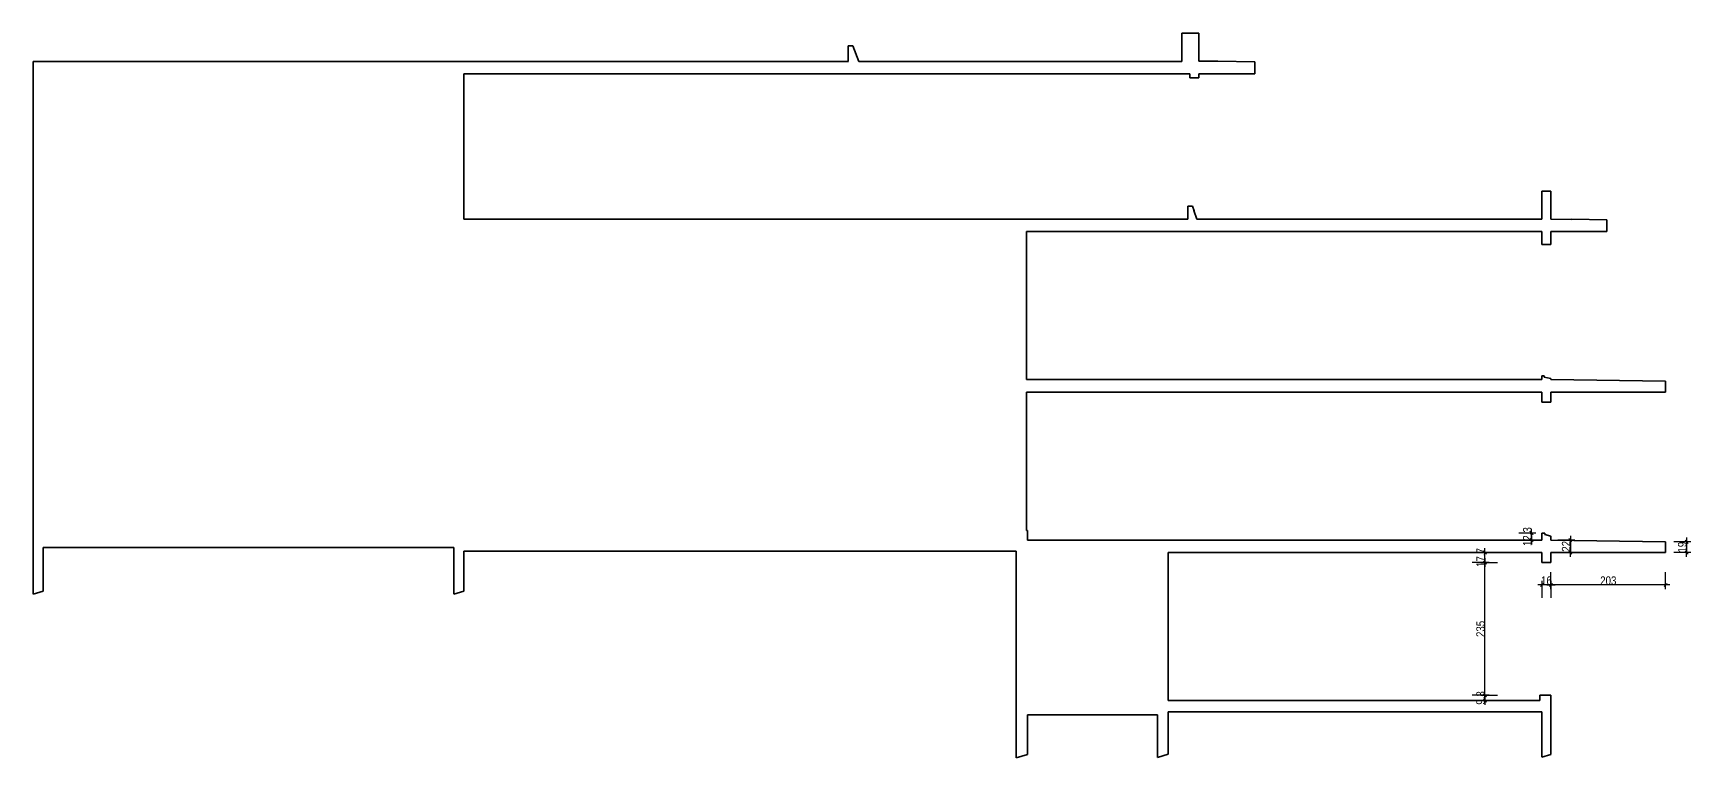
# Model space of a CAD drawing. Header units: centimetres. Extents: x 16433 to 114398, y -50094 to -12305.
# Drawn here: x 48958 to 51893, y -35629 to -34346 of the extents above; entities that cross this region are included whole.
import ezdxf

# ---------------------------------------------------------------- set-up
doc = ezdxf.new("R2010")
doc.units = ezdxf.units.CM
doc.header["$LTSCALE"] = 0.5
doc.layers.get('DEFPOINTS').update_dxf_attribs({"linetype": 'CONTINUOUS'})
for name, color, linetype in [('0-Coupe A.4', 7, 'CONTINUOUS'), ('01_cote_gen', 4, 'CONTINUOUS'), ('AA_COTES', 2, 'CONTINUOUS')]:
    doc.layers.add(name, color=color, linetype=linetype)
doc.styles.add('STYLE2', font='ARIALN.TTF')
doc.dimstyles.new('JB50', dxfattribs={"dimscale": 0.1, "dimtxt": 150, "dimasz": 15, "dimexe": 0.1, "dimexo": 0.1, "dimgap": 0.09, "dimtad": 1, "dimdec": 1, "dimdsep": 46, "dimtxsty": 'STYLE2', "dimblk1": 'BOND_G', "dimblk2": 'BOND_D', "dimsah": 1, "dimcen": 1.5, "dimdle": 0.01, "dimse1": 1, "dimse2": 1, "dimclrd": 4, "dimclre": 2, "dimclrt": 6, "dimazin": 2, "dimtfac": 2.333333, "dimtdec": 1, "dimtix": 1, "dimtmove": 2, "dimatfit": 3, "dimldrblk": 'BOND_G', "dimfxl": 1, "dimtolj": 1, "dimtzin": 0, "dimarcsym": 0})

# ---------------------------------------------------------------- blocks, each defined once
blk = doc.blocks.new('BOND_G')
at = {"layer": 'AA_COTES', "color": 0}
for p, q in [((5, 0), (-5, 0)), ((1.8, 1.8), (-1.8, -1.8)), ((0, -5), (0, 15))]:
    blk.add_line(p, q, dxfattribs=at)
blk = doc.blocks.new('BOND_D')
at = {"layer": 'AA_COTES', "color": 0}
for p, q in [((5, 0), (-5, 0)), ((-1.8, -1.8), (1.8, 1.8)), ((0, 5), (0, -15))]:
    blk.add_line(p, q, dxfattribs=at)
blk = doc.blocks.new('*D3266')
at = {"layer": '01_cote_gen', "color": 4, "lineweight": -2, "transparency": 16777216}
blk.add_line((51847.1, -35322.8), (51647.1, -35322.8), dxfattribs=at)
at = {"layer": 'DEFPOINTS', "color": 0}
for p in [(51645.6, -35283.1), (51848.6, -35265.4), (51645.6, -35322.8)]:
    blk.add_point(p, dxfattribs=at)
at = {"layer": '01_cote_gen', "color": 4, "lineweight": -2, "transparency": 16777216, "xscale": 1.5, "yscale": 1.5, "zscale": 1.5, "rotation": 180}
blk.add_blockref('BOND_D', (51645.6, -35322.8), dxfattribs=at)
at = {"layer": '01_cote_gen', "color": 4, "lineweight": -2, "transparency": 16777216, "xscale": 1.5, "yscale": 1.5, "zscale": 1.5}
blk.add_blockref('BOND_G', (51848.6, -35322.8), dxfattribs=at)
at = {"layer": '01_cote_gen', "color": 6, "transparency": 16777216, "insert": (51747.1, -35315.2), "char_height": 15, "attachment_point": 5, "style": 'STYLE2'}
blk.add_mtext('\\A1;203', dxfattribs=at)
blk = doc.blocks.new('*D3267')
at = {"layer": '01_cote_gen', "color": 4, "lineweight": -2, "transparency": 16777216}
for p, q in [((51628.1, -35322.8), (51626.6, -35322.8)), ((51645.6, -35322.8), (51629.6, -35322.8)), ((51647.1, -35322.8), (51648.6, -35322.8))]:
    blk.add_line(p, q, dxfattribs=at)
at = {"layer": 'DEFPOINTS', "color": 0}
for p in [(51629.6, -35283.1), (51645.6, -35283.1), (51629.6, -35322.8)]:
    blk.add_point(p, dxfattribs=at)
at = {"layer": '01_cote_gen', "color": 4, "lineweight": -2, "transparency": 16777216, "xscale": 1.5, "yscale": 1.5, "zscale": 1.5}
blk.add_blockref('BOND_D', (51629.6, -35322.8), dxfattribs=at)
at = {"layer": '01_cote_gen', "color": 4, "lineweight": -2, "transparency": 16777216, "xscale": 1.5, "yscale": 1.5, "zscale": 1.5, "rotation": 180}
blk.add_blockref('BOND_G', (51645.6, -35322.8), dxfattribs=at)
at = {"layer": '01_cote_gen', "color": 6, "transparency": 16777216, "insert": (51637.6, -35315.2), "char_height": 15, "attachment_point": 5, "style": 'STYLE2'}
blk.add_mtext('\\A1;16', dxfattribs=at)
blk = doc.blocks.new('*D3268')
at = {"layer": '01_cote_gen', "color": 4, "lineweight": -2, "transparency": 16777216}
blk.add_line((51680.1, -35244.9), (51680.1, -35263.9), dxfattribs=at)
at = {"layer": 'DEFPOINTS', "color": 0}
for p in [(51645.6, -35243.4), (51645.6, -35265.4), (51680.1, -35265.4)]:
    blk.add_point(p, dxfattribs=at)
at = {"layer": '01_cote_gen', "color": 4, "lineweight": -2, "transparency": 16777216, "xscale": 1.5, "yscale": 1.5, "zscale": 1.5}
for name, p, rotation in [('BOND_G', (51680.1, -35243.4), 90), ('BOND_D', (51680.1, -35265.4), 270)]:
    blk.add_blockref(name, p, dxfattribs=dict(at, rotation=rotation))
at = {"layer": '01_cote_gen', "color": 6, "transparency": 16777216, "insert": (51672.5, -35254.4), "char_height": 15, "attachment_point": 5, "rotation": 90, "style": 'STYLE2'}
blk.add_mtext('\\A1;22', dxfattribs=at)
blk = doc.blocks.new('*D3269')
at = {"layer": '01_cote_gen', "color": 4, "lineweight": -2, "transparency": 16777216}
blk.add_line((51885.8, -35247.9), (51885.8, -35263.9), dxfattribs=at)
at = {"layer": 'DEFPOINTS', "color": 0}
for p in [(51848.6, -35246.4), (51848.6, -35265.4), (51885.8, -35265.4)]:
    blk.add_point(p, dxfattribs=at)
at = {"layer": '01_cote_gen', "color": 4, "lineweight": -2, "transparency": 16777216, "xscale": 1.5, "yscale": 1.5, "zscale": 1.5}
for name, p, rotation in [('BOND_G', (51885.8, -35246.4), 90), ('BOND_D', (51885.8, -35265.4), 270)]:
    blk.add_blockref(name, p, dxfattribs=dict(at, rotation=rotation))
at = {"layer": '01_cote_gen', "color": 6, "transparency": 16777216, "insert": (51878.1, -35255.9), "char_height": 15, "attachment_point": 5, "rotation": 90, "style": 'STYLE2'}
blk.add_mtext('\\A1;19', dxfattribs=at)
blk = doc.blocks.new('*D3270')
at = {"layer": '01_cote_gen', "color": 4, "lineweight": -2, "transparency": 16777216}
for p, q in [((51528.6, -35263.8), (51528.6, -35262.3)), ((51528.6, -35283.1), (51528.6, -35265.3)), ((51528.6, -35284.6), (51528.6, -35286.1))]:
    blk.add_line(p, q, dxfattribs=at)
at = {"layer": 'DEFPOINTS', "color": 0}
for p in [(51528.6, -35265.3), (51551.1, -35265.3), (51551.1, -35283.1)]:
    blk.add_point(p, dxfattribs=at)
at = {"layer": '01_cote_gen', "color": 4, "lineweight": -2, "transparency": 16777216, "xscale": 1.5, "yscale": 1.5, "zscale": 1.5}
for name, p, rotation in [('BOND_D', (51528.6, -35265.3), 270), ('BOND_G', (51528.6, -35283.1), 90)]:
    blk.add_blockref(name, p, dxfattribs=dict(at, rotation=rotation))
at = {"layer": '01_cote_gen', "color": 6, "transparency": 16777216, "insert": (51521.1, -35274.2), "char_height": 15, "attachment_point": 5, "rotation": 90, "style": 'STYLE2'}
blk.add_mtext('\\A1;17.7', dxfattribs=at)
blk = doc.blocks.new('*D3731')
at = {"layer": '01_cote_gen', "color": 4, "lineweight": -2, "ltscale": 2, "transparency": 16777216}
for p, q in [((51611.4, -35229.6), (51611.4, -35228.1)), ((51611.4, -35243.4), (51611.4, -35231.1)), ((51611.4, -35244.9), (51611.4, -35246.4))]:
    blk.add_line(p, q, dxfattribs=at)
at = {"layer": 'DEFPOINTS', "color": 0, "ltscale": 2}
for p in [(51611.4, -35231.1), (51629.4, -35231.1), (51629.4, -35243.4)]:
    blk.add_point(p, dxfattribs=at)
at = {"layer": '01_cote_gen', "color": 4, "lineweight": -2, "ltscale": 2, "transparency": 16777216, "xscale": 1.5, "yscale": 1.5, "zscale": 1.5}
for name, p, rotation in [('BOND_D', (51611.4, -35231.1), 270), ('BOND_G', (51611.4, -35243.4), 90)]:
    blk.add_blockref(name, p, dxfattribs=dict(at, rotation=rotation))
at = {"layer": '01_cote_gen', "color": 6, "ltscale": 2, "transparency": 16777216, "insert": (51603.7, -35237.2), "char_height": 15, "attachment_point": 5, "rotation": 90, "style": 'STYLE2'}
blk.add_mtext('\\A1;12.3', dxfattribs=at)

msp = doc.modelspace()

# ---------------------------------------------------------------- linework, layer by layer
at = {"layer": '0-Coupe A.4', "color": 7, "linetype": 'Continuous', "lineweight": 35}
for p, q in [((50401.289, -34368.331), (50401.182, -34395.834)), ((50409.632, -34368.331), (50401.289, -34368.331)), ((50419.979, -34396.176), (50409.632, -34368.331)), ((50992.113, -34346.197), (50992.111, -34396.197)), ((51022.113, -34346.198), (50992.113, -34346.197)), ((51022.111, -34395.451), (51022.113, -34346.198)), ((48957.881, -34396.152), (48957.846, -35339.066)), ((48975.876, -34396.153), (48957.881, -34396.152)), ((50401.479, -34396.175), (48975.876, -34396.123)), ((48975.876, -34396.123), (48975.876, -34396.153)), ((50992.111, -34396.197), (50419.979, -34396.176)), ((51055.847, -34396.018), (51022.111, -34395.451)), ((51055.903, -34395.882), (51055.847, -34396.018)), ((51120.953, -34396.976), (51055.903, -34395.882)), ((51120.952, -34418.202), (51120.953, -34396.976)), ((49720.591, -34675.15), (49720.601, -34418.15)), ((49720.601, -34418.15), (51006.093, -34418.198)), ((51006.093, -34418.198), (51006.093, -34425.523)), ((51006.093, -34425.523), (51022.081, -34425.523)), ((51022.081, -34425.523), (51022.081, -34418.198)), ((51022.081, -34418.198), (51120.952, -34418.202)), ((51629.587, -34625.551), (51629.585, -34675.221)), ((51645.571, -34625.552), (51629.587, -34625.551)), ((51645.571, -34628.252), (51645.571, -34625.552)), ((51645.592, -34628.252), (51645.571, -34628.252)), ((51645.591, -34642.652), (51645.592, -34628.252)), ((51002.358, -34652.177), (51002.3, -34652.105)), ((51002.3, -34652.105), (51002.468, -34675.198)), ((51010.605, -34652.178), (51002.358, -34652.177)), ((51013.555, -34660.535), (51010.605, -34652.178)), ((51018.758, -34675.277), (51013.271, -34660.228)), ((51013.271, -34660.228), (51013.555, -34660.535)), ((51645.585, -34675.222), (51645.585, -34662.451)), ((51645.585, -34662.451), (51645.631, -34662.451)), ((51645.586, -34644.862), (51645.586, -34642.652)), ((51645.586, -34642.652), (51645.591, -34642.652)), ((51645.632, -34644.862), (51645.586, -34644.862)), ((51645.631, -34662.451), (51645.632, -34644.862)), ((51002.468, -34675.198), (49720.591, -34675.15)), ((51023.23, -34675.277), (51018.758, -34675.277)), ((51023.276, -34675.199), (51023.23, -34675.277)), ((51629.585, -34675.221), (51023.276, -34675.199)), ((51646.585, -34675.222), (51645.585, -34675.222)), ((51682.395, -34675.69), (51646.585, -34675.222)), ((51744.419, -34676.578), (51682.392, -34675.667)), ((51682.392, -34675.667), (51682.395, -34675.69)), ((51744.419, -34697.225), (51744.419, -34676.578)), ((50716.604, -34959.286), (50716.614, -34697.187)), ((50716.614, -34697.187), (51629.584, -34697.221)), ((51629.584, -34697.221), (51629.583, -34719.955)), ((51629.583, -34719.955), (51645.583, -34719.955)), ((51645.583, -34713.796), (51645.584, -34697.222)), ((51645.629, -34713.796), (51645.583, -34713.796)), ((51645.583, -34719.955), (51645.583, -34716.403)), ((51645.583, -34716.403), (51645.629, -34716.403)), ((51645.584, -34697.222), (51744.419, -34697.225)), ((51645.629, -34716.403), (51645.629, -34713.796)), ((51629.589, -34959.319), (50716.604, -34959.286)), ((51633.597, -34952.377), (51629.589, -34952.376)), ((51629.589, -34952.376), (51629.589, -34959.319)), ((51633.597, -34955.078), (51633.597, -34952.377)), ((51645.63, -34957.245), (51633.597, -34955.078)), ((51645.63, -34959.32), (51645.63, -34957.245)), ((51848.609, -34962.372), (51645.63, -34959.32)), ((50716.594, -35226.503), (50716.604, -34981.286)), ((50716.604, -34981.286), (51629.574, -34981.32)), ((51629.574, -34981.32), (51629.573, -34999.053)), ((51645.619, -34988.041), (51645.619, -34981.314)), ((51645.619, -34981.314), (51848.608, -34981.314)), ((51645.648, -34988.041), (51645.619, -34988.041)), ((51645.647, -34999.054), (51645.648, -34988.041)), ((51848.608, -34981.314), (51848.609, -34962.372)), ((51629.573, -34999.053), (51645.647, -34999.054)), ((50718.578, -35226.503), (50716.594, -35226.503)), ((50718.577, -35243.317), (50718.578, -35226.503)), ((51629.447, -35243.35), (50718.577, -35243.317)), ((51629.448, -35231.076), (51629.447, -35243.35)), ((51634.448, -35231.077), (51629.448, -35231.076)), ((51634.447, -35233.666), (51634.448, -35231.077)), ((51645.617, -35236.549), (51634.447, -35233.666)), ((51645.617, -35243.351), (51645.617, -35236.549)), ((51848.599, -35246.403), (51645.617, -35243.351)), ((51848.598, -35265.359), (51848.599, -35246.403)), ((48975.841, -35333.614), (48975.822, -35263.243)), ((48975.822, -35263.243), (48975.827, -35263.243)), ((48975.827, -35263.243), (48975.828, -35256.252)), ((48975.828, -35256.252), (49702.601, -35256.279)), ((49702.601, -35256.279), (49702.625, -35339.046)), ((49720.616, -35333.603), (49720.619, -35263.243)), ((49720.619, -35263.243), (50698.605, -35263.243)), ((50698.605, -35263.243), (50698.563, -35628.713)), ((50967.893, -35527.338), (50967.903, -35265.326)), ((50967.903, -35265.326), (51629.563, -35265.351)), ((51629.563, -35265.351), (51629.562, -35279.339)), ((51629.562, -35279.339), (51629.58, -35279.339)), ((51629.58, -35279.339), (51629.58, -35283.085)), ((51629.58, -35283.085), (51645.608, -35283.085)), ((51645.608, -35283.085), (51645.609, -35265.351)), ((51645.609, -35265.351), (51848.598, -35265.359)), ((48957.846, -35339.066), (48975.841, -35333.614)), ((49702.625, -35339.046), (49720.616, -35333.603)), ((51645.599, -35518.088), (51625.628, -35518.087)), ((51625.628, -35518.087), (51625.628, -35527.363)), ((51645.595, -35622.589), (51645.599, -35518.088)), ((50967.89, -35622.451), (50967.892, -35547.338)), ((50967.892, -35547.338), (51629.553, -35547.363)), ((51625.628, -35527.363), (50967.893, -35527.338)), ((51629.553, -35547.363), (51629.55, -35627.451)), ((50718.563, -35622.654), (50718.566, -35552.398)), ((50718.566, -35552.398), (50948.598, -35552.407)), ((50948.598, -35552.407), (50948.595, -35628.296)), ((50698.563, -35628.713), (50718.563, -35622.654)), ((50948.595, -35628.296), (50967.89, -35622.451)), ((51629.55, -35627.451), (51645.595, -35622.589))]:
    msp.add_line(p, q, dxfattribs=at)
at = {"layer": '01_cote_gen', "color": 4}
for p, q in [((51528.632, -35516.587), (51528.632, -35284.585)), ((51528.632, -35516.587), (51528.632, -35515.087)), ((51528.632, -35527.363), (51528.632, -35518.087)), ((51528.632, -35528.863), (51528.632, -35530.363))]:
    msp.add_line(p, q, dxfattribs=at)

# ---------------------------------------------------------------- block references
at = {"layer": '01_cote_gen', "color": 4, "xscale": 1.5, "yscale": 1.5, "zscale": 1.5}
for name, p, rotation in [('BOND_D', (51528.632, -35283.085), 90), ('BOND_D', (51528.632, -35518.087), 270), ('BOND_G', (51528.632, -35518.087), 270), ('BOND_G', (51528.632, -35527.363), 90)]:
    msp.add_blockref(name, p, dxfattribs=dict(at, rotation=rotation))

# ---------------------------------------------------------------- texts
at = {"layer": '01_cote_gen', "color": 6, "char_height": 15, "attachment_point": 5, "rotation": 90, "style": 'STYLE2'}
for s, insert in [('\\A1;235', (51520.964, -35400.586)), ('\\A1;9.3', (51520.964, -35522.725))]:
    msp.add_mtext(s, dxfattribs=dict(at, insert=insert))

# ---------------------------------------------------------------- dimensions: what is measured, and where the dimension line sits
at = {"layer": '01_cote_gen', "ltscale": 2}
dim = msp.add_linear_dim(base=(51611.378, -35231.076), p1=(51629.447, -35243.35), p2=(51629.448, -35231.076), angle=90, dimstyle='JB50', dxfattribs=at)
dim.commit()
dim.dimension.update_dxf_attribs({"geometry": '*D3731', "text_midpoint": (51603.71, -35237.213)})
at = {"layer": '01_cote_gen'}
for base, p1, p2, picture, middle in [((51528.632, -35265.348), (51551.132, -35283.085), (51551.132, -35265.348), '*D3270', (51521.092, -35274.217)), ((51680.077, -35265.351), (51645.617, -35243.351), (51645.616, -35265.351), '*D3268', (51672.537, -35254.351)), ((51885.797, -35265.359), (51848.599, -35246.403), (51848.598, -35265.359), '*D3269', (51878.129, -35255.881))]:
    dim = msp.add_linear_dim(base=base, p1=p1, p2=p2, angle=90, dimstyle='JB50', dxfattribs=at)
    dim.commit()
    dim.dimension.update_dxf_attribs({"geometry": picture, "text_midpoint": middle})
for base, p1, p2, picture, middle in [((51629.562, -35322.819), (51645.608, -35283.085), (51629.562, -35283.085), '*D3267', (51637.585, -35315.151)), ((51645.608, -35322.819), (51848.598, -35265.359), (51645.608, -35283.085), '*D3266', (51747.103, -35315.151))]:
    dim = msp.add_linear_dim(base=base, p1=p1, p2=p2, dimstyle='JB50', dxfattribs=at)
    dim.commit()
    dim.dimension.update_dxf_attribs({"geometry": picture, "text_midpoint": middle})

doc.saveas('drawing.dxf')
